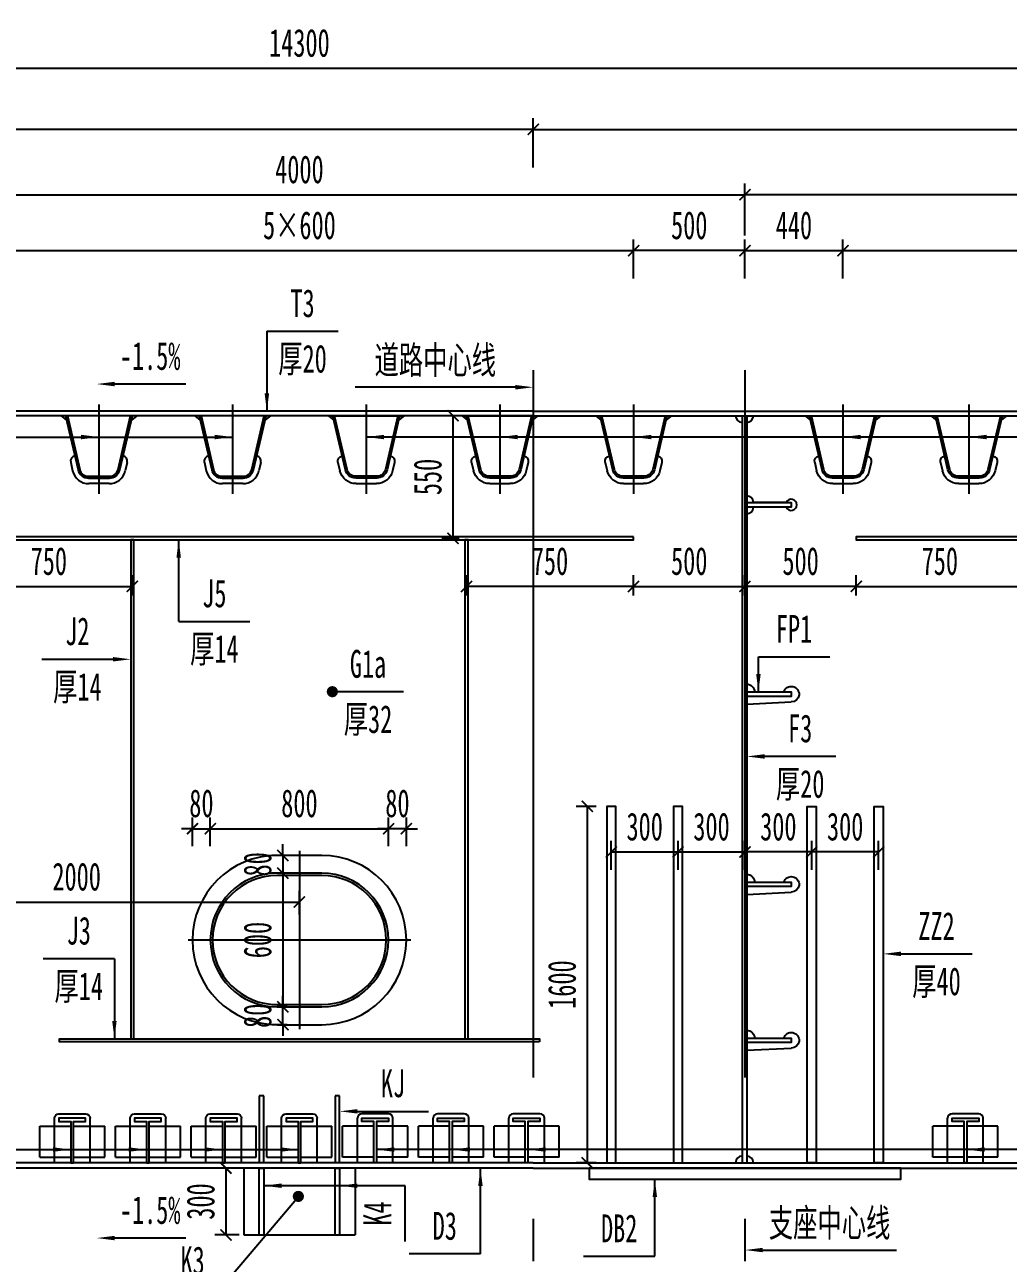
# Model space of a CAD drawing. Extents: x -149716 to 104715, y -26828 to 33500.
# Drawn here: x -30117 to -25702, y 6132 to 11693 of the extents above; entities that cross this region are included whole.
import ezdxf
from ezdxf.enums import TextEntityAlignment as Align

# ---------------------------------------------------------------- set-up
doc = ezdxf.new("R2010")
doc.units = 0
doc.header["$LTSCALE"] = 1000
doc.linetypes.add('CENTER', pattern=[50.8, 31.75, -6.35, 6.35, -6.35])
doc.linetypes.add('DASHED', pattern=[19.05, 12.7, -6.35])
doc.layers.get('0').update_dxf_attribs({"linetype": 'CONTINUOUS'})
doc.layers.get('Defpoints').update_dxf_attribs({"color": 250, "linetype": 'CONTINUOUS'})
doc.layers.add('01', color=1, linetype='CONTINUOUS', lineweight=25)
for name, color, linetype in [('02', 2, 'CONTINUOUS'), ('03', 3, 'DASHED'), ('04', 4, 'CONTINUOUS'), ('06', 6, 'CENTER'), ('07', 7, 'CONTINUOUS')]:
    doc.layers.add(name, color=color, linetype=linetype)
doc.styles.add('仿宋', font='simfang.ttf', dxfattribs={"width": 0.64})
doc.dimstyles.new('1：50', dxfattribs={"dimscale": 50, "dimtxt": 2.5, "dimasz": 1, "dimexe": 1, "dimexo": 0, "dimgap": 1, "dimtad": 1, "dimdec": 1, "dimdsep": 46, "dimtxsty": '仿宋', "dimblk": 'ARCHTICK', "dimcen": 0, "dimclrd": 256, "dimclre": 256, "dimclrt": 256, "dimazin": 2, "dimtfac": 1, "dimtdec": 1, "dimtix": 1, "dimtmove": 2, "dimatfit": 3, "dimfxl": 1, "dimtvp": 0.8, "dimtolj": 1, "dimtzin": 0, "dimlwd": -1, "dimlwe": -1, "dimarcsym": 0})

# ---------------------------------------------------------------- blocks, each defined once
blk = doc.blocks.new('_ArchTick')
at = {"color": 0, "linetype": 'ByBlock', "const_width": 0.15}
blk.add_lwpolyline([(-0.5, -0.5), (0.5, 0.5)], dxfattribs=at)
blk = doc.blocks.new('*D304')
at = {"layer": '04', "transparency": 16777216}
for p, q in [((-28957.9, 7963.3), (-28957.9, 8013.3)), ((-28937.9, 7963.3), (-29007.9, 7963.3)), ((-28957.9, 7963.3), (-28957.9, 7883.3)), ((-28937.9, 7883.3), (-29007.9, 7883.3)), ((-28957.9, 7883.3), (-28957.9, 7833.3))]:
    blk.add_line(p, q, dxfattribs=at)
at = {"layer": 'Defpoints', "color": 0, "transparency": 16777216}
for p in [(-28937.9, 7963.3), (-28957.9, 7883.3), (-28937.9, 7883.3)]:
    blk.add_point(p, dxfattribs=at)
at = {"layer": '04', "transparency": 16777216, "xscale": 50, "yscale": 50, "zscale": 50}
for p, rotation in [((-28957.9, 7963.3), 270), ((-28957.9, 7883.3), 90)]:
    blk.add_blockref('_ArchTick', p, dxfattribs=dict(at, rotation=rotation))
at = {"layer": '04', "transparency": 16777216, "insert": (-29071.2, 7923.3), "char_height": 125, "attachment_point": 5, "rotation": 90, "style": '仿宋'}
blk.add_mtext('\\A1;80', dxfattribs=at)
blk = doc.blocks.new('*D305')
at = {"layer": '04', "transparency": 16777216}
for p, q in [((-28937.9, 7883.3), (-29007.9, 7883.3)), ((-28957.9, 7883.3), (-28957.9, 7283.3)), ((-28937.9, 7283.3), (-29007.9, 7283.3))]:
    blk.add_line(p, q, dxfattribs=at)
at = {"layer": 'Defpoints', "color": 0, "transparency": 16777216}
for p in [(-28937.9, 7883.3), (-28957.9, 7283.3), (-28937.9, 7283.3)]:
    blk.add_point(p, dxfattribs=at)
at = {"layer": '04', "transparency": 16777216, "xscale": 50, "yscale": 50, "zscale": 50}
for p, rotation in [((-28957.9, 7883.3), 90), ((-28957.9, 7283.3), 270)]:
    blk.add_blockref('_ArchTick', p, dxfattribs=dict(at, rotation=rotation))
at = {"layer": '04', "transparency": 16777216, "insert": (-29071.2, 7583.3), "char_height": 125, "attachment_point": 5, "rotation": 90, "style": '仿宋'}
blk.add_mtext('\\A1;600', dxfattribs=at)
blk = doc.blocks.new('*D306')
at = {"layer": '04', "transparency": 16777216}
for p, q in [((-28957.9, 7283.3), (-28957.9, 7333.3)), ((-28937.9, 7283.3), (-29007.9, 7283.3)), ((-28957.9, 7203.3), (-28957.9, 7283.3)), ((-28937.9, 7203.3), (-29007.9, 7203.3)), ((-28957.9, 7203.3), (-28957.9, 7153.3))]:
    blk.add_line(p, q, dxfattribs=at)
at = {"layer": 'Defpoints', "color": 0, "transparency": 16777216}
for p in [(-28957.9, 7283.3), (-28937.9, 7283.3), (-28937.9, 7203.3)]:
    blk.add_point(p, dxfattribs=at)
at = {"layer": '04', "transparency": 16777216, "xscale": 50, "yscale": 50, "zscale": 50}
for p, rotation in [((-28957.9, 7283.3), 270), ((-28957.9, 7203.3), 90)]:
    blk.add_blockref('_ArchTick', p, dxfattribs=dict(at, rotation=rotation))
at = {"layer": '04', "transparency": 16777216, "insert": (-29071.2, 7243.3), "char_height": 125, "attachment_point": 5, "rotation": 90, "style": '仿宋'}
blk.add_mtext('\\A1;80', dxfattribs=at)
blk = doc.blocks.new('*D307')
at = {"layer": '04', "transparency": 16777216}
for p, q in [((-29363.6, 8005.1), (-29363.6, 8133.3)), ((-29283.6, 8005.1), (-29283.6, 8133.3)), ((-29363.6, 8083.3), (-29413.6, 8083.3)), ((-29363.6, 8083.3), (-29283.6, 8083.3)), ((-29283.6, 8083.3), (-29233.6, 8083.3))]:
    blk.add_line(p, q, dxfattribs=at)
at = {"layer": 'Defpoints', "color": 0, "transparency": 16777216}
for p in [(-29283.6, 8083.3), (-29363.6, 8005.1), (-29283.6, 8005.1)]:
    blk.add_point(p, dxfattribs=at)
at = {"layer": '04', "transparency": 16777216, "xscale": 50, "yscale": 50, "zscale": 50}
blk.add_blockref('_ArchTick', (-29363.6, 8083.3), dxfattribs=at)
at = {"layer": '04', "transparency": 16777216, "xscale": 50, "yscale": 50, "zscale": 50, "rotation": 180}
blk.add_blockref('_ArchTick', (-29283.6, 8083.3), dxfattribs=at)
at = {"layer": '04', "transparency": 16777216, "insert": (-29323.6, 8196.6), "char_height": 125, "attachment_point": 5, "style": '仿宋'}
blk.add_mtext('\\A1;80', dxfattribs=at)
blk = doc.blocks.new('*D308')
at = {"layer": '04', "transparency": 16777216}
for p, q in [((-29283.6, 8005.1), (-29283.6, 8133.3)), ((-28483.6, 8005.1), (-28483.6, 8133.3)), ((-29283.6, 8083.3), (-28483.6, 8083.3))]:
    blk.add_line(p, q, dxfattribs=at)
at = {"layer": 'Defpoints', "color": 0, "transparency": 16777216}
for p in [(-28483.6, 8083.3), (-29283.6, 8005.1), (-28483.6, 8005.1)]:
    blk.add_point(p, dxfattribs=at)
at = {"layer": '04', "transparency": 16777216, "xscale": 50, "yscale": 50, "zscale": 50, "rotation": 180}
blk.add_blockref('_ArchTick', (-29283.6, 8083.3), dxfattribs=at)
at = {"layer": '04', "transparency": 16777216, "xscale": 50, "yscale": 50, "zscale": 50}
blk.add_blockref('_ArchTick', (-28483.6, 8083.3), dxfattribs=at)
at = {"layer": '04', "transparency": 16777216, "insert": (-28883.6, 8196.6), "char_height": 125, "attachment_point": 5, "style": '仿宋'}
blk.add_mtext('\\A1;800', dxfattribs=at)
blk = doc.blocks.new('*D309')
at = {"layer": '04', "transparency": 16777216}
for p, q in [((-28483.6, 8005.1), (-28483.6, 8133.3)), ((-28403.6, 8005.1), (-28403.6, 8133.3)), ((-28483.6, 8083.3), (-28533.6, 8083.3)), ((-28403.6, 8083.3), (-28483.6, 8083.3)), ((-28403.6, 8083.3), (-28353.6, 8083.3))]:
    blk.add_line(p, q, dxfattribs=at)
at = {"layer": 'Defpoints', "color": 0, "transparency": 16777216}
for p in [(-28483.6, 8083.3), (-28483.6, 8005.1), (-28403.6, 8005.1)]:
    blk.add_point(p, dxfattribs=at)
at = {"layer": '04', "transparency": 16777216, "xscale": 50, "yscale": 50, "zscale": 50}
blk.add_blockref('_ArchTick', (-28483.6, 8083.3), dxfattribs=at)
at = {"layer": '04', "transparency": 16777216, "xscale": 50, "yscale": 50, "zscale": 50, "rotation": 180}
blk.add_blockref('_ArchTick', (-28403.6, 8083.3), dxfattribs=at)
at = {"layer": '04', "transparency": 16777216, "insert": (-28443.6, 8196.6), "char_height": 125, "attachment_point": 5, "style": '仿宋'}
blk.add_mtext('\\A1;80', dxfattribs=at)
blk = doc.blocks.new('*D311')
at = {"layer": '04', "transparency": 16777216}
for p, q in [((-36033.6, 11364.4), (-36033.6, 11547.3)), ((-21733.6, 11364.4), (-21733.6, 11547.3)), ((-36033.6, 11497.3), (-21733.6, 11497.3))]:
    blk.add_line(p, q, dxfattribs=at)
at = {"layer": 'Defpoints', "color": 0, "transparency": 16777216}
for p in [(-21733.6, 11497.3), (-36033.6, 11364.4), (-21733.6, 11364.4)]:
    blk.add_point(p, dxfattribs=at)
at = {"layer": '04', "transparency": 16777216, "xscale": 50, "yscale": 50, "zscale": 50, "rotation": 180}
blk.add_blockref('_ArchTick', (-36033.6, 11497.3), dxfattribs=at)
at = {"layer": '04', "transparency": 16777216, "xscale": 50, "yscale": 50, "zscale": 50}
blk.add_blockref('_ArchTick', (-21733.6, 11497.3), dxfattribs=at)
at = {"layer": '04', "transparency": 16777216, "insert": (-28883.6, 11610.5), "char_height": 125, "attachment_point": 5, "style": '仿宋'}
blk.add_mtext('\\A1;14300', dxfattribs=at)
blk = doc.blocks.new('*D312')
at = {"layer": '04', "transparency": 16777216}
for p, q in [((-36033.6, 11051.2), (-36033.6, 11272.8)), ((-27833.6, 11051.2), (-27833.6, 11272.8)), ((-27833.6, 11222.8), (-36033.6, 11222.8))]:
    blk.add_line(p, q, dxfattribs=at)
at = {"layer": 'Defpoints', "color": 0, "transparency": 16777216}
for p in [(-36033.6, 11222.8), (-36033.6, 11051.2), (-27833.6, 11051.2)]:
    blk.add_point(p, dxfattribs=at)
at = {"layer": '04', "transparency": 16777216, "xscale": 50, "yscale": 50, "zscale": 50, "rotation": 180}
blk.add_blockref('_ArchTick', (-36033.6, 11222.8), dxfattribs=at)
at = {"layer": '04', "transparency": 16777216, "xscale": 50, "yscale": 50, "zscale": 50}
blk.add_blockref('_ArchTick', (-27833.6, 11222.8), dxfattribs=at)
at = {"layer": '04', "transparency": 16777216, "insert": (-31933.6, 11336.1), "char_height": 125, "attachment_point": 5, "style": '仿宋'}
blk.add_mtext('\\A1;8200', dxfattribs=at)
blk = doc.blocks.new('U2加劲肋带过焊孔')
at = {"layer": '01'}
for p, q in [((48376, 137282.9), (48036, 137282.9)), ((48036, 137282.9), (48060.5, 137263.4)), ((48376, 137282.9), (48351.4, 137263.4)), ((48079.1, 137072.9), (48087.6, 137035.9)), ((48332.9, 137072.9), (48324.3, 137035.9)), ((48251.2, 136977.9), (48160.7, 136977.9))]:
    blk.add_line(p, q, dxfattribs=at)
for centre, radius, start, end in [((48103.4, 137078.6), 25, 103.0693, 193.0693), ((48308.5, 137078.6), 25, 346.9307, 76.9307), ((48160.7, 137052.9), 75, 193.0693, 270), ((48251.2, 137052.9), 75, 270, 346.9307)]:
    blk.add_arc(centre, radius, start, end, dxfattribs=at)
at = {"layer": '02'}
for points in [[(48056, 137282.9), (48112.3, 137040.1, 0.348876), (48159.1, 137002.9), (48252.8, 137002.9, 0.348876), (48299.6, 137040.1), (48356, 137282.9)], [(48064.2, 137282.9), (48120.1, 137041.9, 0.348876), (48159.1, 137010.9), (48252.8, 137010.9, 0.348876), (48291.8, 137041.9), (48347.8, 137282.9)]]:
    blk.add_lwpolyline(points, format="xyb", dxfattribs=at)
at = {"layer": '06', "ltscale": 0.1}
blk.add_line((48206, 137332.9), (48206, 136932.9), dxfattribs=at)
blk = doc.blocks.new('底板T肋带过焊孔')
at = {"layer": '01'}
for p, q in [((46862.6, 157752.7), (46742.6, 157752.7)), ((46796.6, 157697.7), (46656.6, 157697.7)), ((46656.6, 157557.7), (46656.6, 157697.7)), ((46722.6, 157697.7), (46722.6, 157732.7)), ((46948.6, 157697.7), (46808.6, 157697.7)), ((46882.6, 157697.7), (46882.6, 157732.7)), ((46948.6, 157557.7), (46948.6, 157697.7)), ((46796.6, 157557.7), (46656.6, 157557.7)), ((46722.6, 157532.7), (46722.6, 157557.7)), ((46948.6, 157557.7), (46808.6, 157557.7)), ((46882.6, 157532.7), (46882.6, 157557.7))]:
    blk.add_line(p, q, dxfattribs=at)
for centre, start, end in [((46742.6, 157732.7), 90, 180), ((46862.6, 157732.7), 0, 90)]:
    blk.add_arc(centre, 20, start, end, dxfattribs=at)
at = {"layer": '02'}
blk.add_lwpolyline([(46808.6, 157532.7), (46796.6, 157532.7), (46796.6, 157718.7), (46742.6, 157718.7), (46742.6, 157732.7), (46862.6, 157732.7), (46862.6, 157718.7), (46808.6, 157718.7)], close=True, dxfattribs=at)
at = {"layer": '03', "ltscale": 0.1}
for p, q in [((46722.6, 157557.7), (46722.6, 157697.7)), ((46882.6, 157557.7), (46882.6, 157697.7))]:
    blk.add_line(p, q, dxfattribs=at)
blk = doc.blocks.new('*D319')
at = {"layer": '04', "transparency": 16777216}
for p, q in [((-27833.6, 11051.2), (-27833.6, 11272.8)), ((-21733.6, 11051.2), (-21733.6, 11272.8)), ((-27833.6, 11222.8), (-21733.6, 11222.8))]:
    blk.add_line(p, q, dxfattribs=at)
at = {"layer": 'Defpoints', "color": 0, "transparency": 16777216}
for p in [(-21733.6, 11222.8), (-27833.6, 11051.2), (-21733.6, 11051.2)]:
    blk.add_point(p, dxfattribs=at)
at = {"layer": '04', "transparency": 16777216, "xscale": 50, "yscale": 50, "zscale": 50, "rotation": 180}
blk.add_blockref('_ArchTick', (-27833.6, 11222.8), dxfattribs=at)
at = {"layer": '04', "transparency": 16777216, "xscale": 50, "yscale": 50, "zscale": 50}
blk.add_blockref('_ArchTick', (-21733.6, 11222.8), dxfattribs=at)
at = {"layer": '04', "transparency": 16777216, "insert": (-24783.6, 11336.1), "char_height": 125, "attachment_point": 5, "style": '仿宋'}
blk.add_mtext('\\A1;6100', dxfattribs=at)
blk = doc.blocks.new('*D328')
at = {"layer": '04', "transparency": 16777216}
for p, q in [((-26883.6, 10746.6), (-26883.6, 10979.5)), ((-23178.6, 10746.6), (-23178.6, 10979.5)), ((-23178.6, 10929.5), (-26883.6, 10929.5))]:
    blk.add_line(p, q, dxfattribs=at)
at = {"layer": 'Defpoints', "color": 0, "transparency": 16777216}
for p in [(-26883.6, 10929.5), (-26883.6, 10746.6), (-23178.6, 10746.6)]:
    blk.add_point(p, dxfattribs=at)
at = {"layer": '04', "transparency": 16777216, "xscale": 50, "yscale": 50, "zscale": 50, "rotation": 180}
blk.add_blockref('_ArchTick', (-26883.6, 10929.5), dxfattribs=at)
at = {"layer": '04', "transparency": 16777216, "xscale": 50, "yscale": 50, "zscale": 50}
blk.add_blockref('_ArchTick', (-23178.6, 10929.5), dxfattribs=at)
at = {"layer": '04', "transparency": 16777216, "insert": (-25031.1, 11042.7), "char_height": 125, "attachment_point": 5, "style": '仿宋'}
blk.add_mtext('\\A1;3705', dxfattribs=at)
blk = doc.blocks.new('*D329')
at = {"layer": '04', "transparency": 16777216}
for p, q in [((-26883.6, 10553.6), (-26883.6, 10728.5)), ((-26883.6, 10678.5), (-26443.6, 10678.5)), ((-26443.6, 10553.6), (-26443.6, 10728.5))]:
    blk.add_line(p, q, dxfattribs=at)
at = {"layer": 'Defpoints', "color": 0, "transparency": 16777216}
for p in [(-26443.6, 10678.5), (-26883.6, 10553.6), (-26443.6, 10553.6)]:
    blk.add_point(p, dxfattribs=at)
at = {"layer": '04', "transparency": 16777216, "xscale": 50, "yscale": 50, "zscale": 50, "rotation": 180}
blk.add_blockref('_ArchTick', (-26883.6, 10678.5), dxfattribs=at)
at = {"layer": '04', "transparency": 16777216, "xscale": 50, "yscale": 50, "zscale": 50}
blk.add_blockref('_ArchTick', (-26443.6, 10678.5), dxfattribs=at)
at = {"layer": '04', "transparency": 16777216, "insert": (-26663.6, 10791.7), "char_height": 125, "attachment_point": 5, "style": '仿宋'}
blk.add_mtext('\\A1;440', dxfattribs=at)
blk = doc.blocks.new('*D330')
at = {"layer": '04', "transparency": 16777216}
for p, q in [((-26443.6, 10553.6), (-26443.6, 10728.5)), ((-26443.6, 10678.5), (-23618.6, 10678.5)), ((-23618.6, 10553.6), (-23618.6, 10728.5))]:
    blk.add_line(p, q, dxfattribs=at)
at = {"layer": 'Defpoints', "color": 0, "transparency": 16777216}
for p in [(-23618.6, 10678.5), (-26443.6, 10553.6), (-23618.6, 10553.6)]:
    blk.add_point(p, dxfattribs=at)
at = {"layer": '04', "transparency": 16777216, "xscale": 50, "yscale": 50, "zscale": 50, "rotation": 180}
blk.add_blockref('_ArchTick', (-26443.6, 10678.5), dxfattribs=at)
at = {"layer": '04', "transparency": 16777216, "xscale": 50, "yscale": 50, "zscale": 50}
blk.add_blockref('_ArchTick', (-23618.6, 10678.5), dxfattribs=at)
at = {"layer": '04', "transparency": 16777216, "insert": (-25031.1, 10791.7), "char_height": 125, "attachment_point": 5, "style": '仿宋'}
blk.add_mtext('\\A1;5×565', dxfattribs=at)
blk = doc.blocks.new('*D337')
at = {"layer": '04', "transparency": 16777216}
for p, q in [((-30383.6, 10553.6), (-30383.6, 10728.5)), ((-30383.6, 10678.5), (-27383.6, 10678.5)), ((-27383.6, 10553.6), (-27383.6, 10728.5))]:
    blk.add_line(p, q, dxfattribs=at)
at = {"layer": 'Defpoints', "color": 0, "transparency": 16777216}
for p in [(-27383.6, 10678.5), (-30383.6, 10553.6), (-27383.6, 10553.6)]:
    blk.add_point(p, dxfattribs=at)
at = {"layer": '04', "transparency": 16777216, "xscale": 50, "yscale": 50, "zscale": 50, "rotation": 180}
blk.add_blockref('_ArchTick', (-30383.6, 10678.5), dxfattribs=at)
at = {"layer": '04', "transparency": 16777216, "xscale": 50, "yscale": 50, "zscale": 50}
blk.add_blockref('_ArchTick', (-27383.6, 10678.5), dxfattribs=at)
at = {"layer": '04', "transparency": 16777216, "insert": (-28883.6, 10791.7), "char_height": 125, "attachment_point": 5, "style": '仿宋'}
blk.add_mtext('\\A1;5×600', dxfattribs=at)
blk = doc.blocks.new('*D338')
at = {"layer": '04', "transparency": 16777216}
for p, q in [((-30883.6, 10746.6), (-30883.6, 10979.5)), ((-26883.6, 10746.6), (-26883.6, 10979.5)), ((-30883.6, 10929.5), (-26883.6, 10929.5))]:
    blk.add_line(p, q, dxfattribs=at)
at = {"layer": 'Defpoints', "color": 0, "transparency": 16777216}
for p in [(-26883.6, 10929.5), (-30883.6, 10746.6), (-26883.6, 10746.6)]:
    blk.add_point(p, dxfattribs=at)
at = {"layer": '04', "transparency": 16777216, "xscale": 50, "yscale": 50, "zscale": 50, "rotation": 180}
blk.add_blockref('_ArchTick', (-30883.6, 10929.5), dxfattribs=at)
at = {"layer": '04', "transparency": 16777216, "xscale": 50, "yscale": 50, "zscale": 50}
blk.add_blockref('_ArchTick', (-26883.6, 10929.5), dxfattribs=at)
at = {"layer": '04', "transparency": 16777216, "insert": (-28883.6, 11042.7), "char_height": 125, "attachment_point": 5, "style": '仿宋'}
blk.add_mtext('\\A1;4000', dxfattribs=at)
blk = doc.blocks.new('*D339')
at = {"layer": '04', "transparency": 16777216}
for p, q in [((-27383.6, 10553.6), (-27383.6, 10728.5)), ((-26883.6, 10678.5), (-27383.6, 10678.5)), ((-26883.6, 10553.6), (-26883.6, 10728.5))]:
    blk.add_line(p, q, dxfattribs=at)
at = {"layer": 'Defpoints', "color": 0, "transparency": 16777216}
for p in [(-27383.6, 10678.5), (-27383.6, 10553.6), (-26883.6, 10553.6)]:
    blk.add_point(p, dxfattribs=at)
at = {"layer": '04', "transparency": 16777216, "xscale": 50, "yscale": 50, "zscale": 50, "rotation": 180}
blk.add_blockref('_ArchTick', (-27383.6, 10678.5), dxfattribs=at)
at = {"layer": '04', "transparency": 16777216, "xscale": 50, "yscale": 50, "zscale": 50}
blk.add_blockref('_ArchTick', (-26883.6, 10678.5), dxfattribs=at)
at = {"layer": '04', "transparency": 16777216, "insert": (-27133.6, 10791.7), "char_height": 125, "attachment_point": 5, "style": '仿宋'}
blk.add_mtext('\\A1;500', dxfattribs=at)
blk = doc.blocks.new('板肋带过焊孔')
at = {"layer": '01'}
blk.add_line((50817.6, 161172.4), (50617.6, 161182.4), dxfattribs=at)
for centre, start, end in [((50617.6, 161217.4), 16.6015, 270), ((50817.6, 161227.4), 90, 180)]:
    blk.add_arc(centre, 35, start, end, dxfattribs=at)
at = {"layer": '02'}
blk.add_lwpolyline([(50817.6, 161227.4), (50617.6, 161227.4), (50617.6, 161207.4), (50817.6, 161207.4)], close=True, dxfattribs=at)
blk = doc.blocks.new('*D366')
at = {"layer": '04', "transparency": 16777216}
for p, q in [((-30383.6, 9130.8), (-30383.6, 9220.9)), ((-29633.6, 9130.8), (-29633.6, 9220.9)), ((-30383.6, 9170.9), (-29633.6, 9170.9))]:
    blk.add_line(p, q, dxfattribs=at)
at = {"layer": 'Defpoints', "color": 0, "transparency": 16777216}
for p in [(-30383.6, 9130.8), (-29633.6, 9170.9), (-29633.6, 9130.8)]:
    blk.add_point(p, dxfattribs=at)
at = {"layer": '04', "transparency": 16777216, "xscale": 50, "yscale": 50, "zscale": 50, "rotation": 180}
blk.add_blockref('_ArchTick', (-30383.6, 9170.9), dxfattribs=at)
at = {"layer": '04', "transparency": 16777216, "xscale": 50, "yscale": 50, "zscale": 50}
blk.add_blockref('_ArchTick', (-29633.6, 9170.9), dxfattribs=at)
at = {"layer": '04', "transparency": 16777216, "insert": (-30008.6, 9284.1), "char_height": 125, "attachment_point": 5, "style": '仿宋'}
blk.add_mtext('\\A1;750', dxfattribs=at)
blk = doc.blocks.new('*D367')
at = {"layer": '04', "transparency": 16777216}
for p, q in [((-27383.6, 9130.8), (-27383.6, 9220.9)), ((-26883.6, 9130.8), (-26883.6, 9220.9)), ((-27383.6, 9170.9), (-26883.6, 9170.9))]:
    blk.add_line(p, q, dxfattribs=at)
at = {"layer": 'Defpoints', "color": 0, "transparency": 16777216}
for p in [(-27383.6, 9130.8), (-26883.6, 9170.9), (-26883.6, 9130.8)]:
    blk.add_point(p, dxfattribs=at)
at = {"layer": '04', "transparency": 16777216, "xscale": 50, "yscale": 50, "zscale": 50, "rotation": 180}
blk.add_blockref('_ArchTick', (-27383.6, 9170.9), dxfattribs=at)
at = {"layer": '04', "transparency": 16777216, "xscale": 50, "yscale": 50, "zscale": 50}
blk.add_blockref('_ArchTick', (-26883.6, 9170.9), dxfattribs=at)
at = {"layer": '04', "transparency": 16777216, "insert": (-27133.6, 9284.1), "char_height": 125, "attachment_point": 5, "style": '仿宋'}
blk.add_mtext('\\A1;500', dxfattribs=at)
blk = doc.blocks.new('*D368')
at = {"layer": '04', "transparency": 16777216}
for p, q in [((-28133.6, 9130.8), (-28133.6, 9220.9)), ((-27383.6, 9130.8), (-27383.6, 9220.9)), ((-27383.6, 9170.9), (-28133.6, 9170.9))]:
    blk.add_line(p, q, dxfattribs=at)
at = {"layer": 'Defpoints', "color": 0, "transparency": 16777216}
for p in [(-28133.6, 9170.9), (-28133.6, 9130.8), (-27383.6, 9130.8)]:
    blk.add_point(p, dxfattribs=at)
at = {"layer": '04', "transparency": 16777216, "xscale": 50, "yscale": 50, "zscale": 50, "rotation": 180}
blk.add_blockref('_ArchTick', (-28133.6, 9170.9), dxfattribs=at)
at = {"layer": '04', "transparency": 16777216, "xscale": 50, "yscale": 50, "zscale": 50}
blk.add_blockref('_ArchTick', (-27383.6, 9170.9), dxfattribs=at)
at = {"layer": '04', "transparency": 16777216, "insert": (-27758.6, 9284.1), "char_height": 125, "attachment_point": 5, "style": '仿宋'}
blk.add_mtext('\\A1;750', dxfattribs=at)
blk = doc.blocks.new('*D369')
at = {"layer": '04', "transparency": 16777216}
for p, q in [((-28166.7, 9937.3), (-28244.2, 9937.3)), ((-28194.2, 9937.3), (-28194.2, 9387.3)), ((-28166.7, 9387.3), (-28244.2, 9387.3))]:
    blk.add_line(p, q, dxfattribs=at)
at = {"layer": 'Defpoints', "color": 0, "transparency": 16777216}
for p in [(-28166.7, 9937.3), (-28194.2, 9387.3), (-28166.7, 9387.3)]:
    blk.add_point(p, dxfattribs=at)
at = {"layer": '04', "transparency": 16777216, "xscale": 50, "yscale": 50, "zscale": 50}
for p, rotation in [((-28194.2, 9937.3), 90), ((-28194.2, 9387.3), 270)]:
    blk.add_blockref('_ArchTick', p, dxfattribs=dict(at, rotation=rotation))
at = {"layer": '04', "transparency": 16777216, "insert": (-28307.4, 9662.3), "char_height": 125, "attachment_point": 5, "rotation": 90, "style": '仿宋'}
blk.add_mtext('\\A1;550', dxfattribs=at)
blk = doc.blocks.new('*D272')
at = {"layer": '04', "transparency": 16777216}
for p, q in [((-26883.6, 9130.8), (-26883.6, 9220.9)), ((-26383.6, 9130.8), (-26383.6, 9220.9)), ((-26383.6, 9170.9), (-26883.6, 9170.9))]:
    blk.add_line(p, q, dxfattribs=at)
at = {"layer": 'Defpoints', "color": 0, "transparency": 16777216}
for p in [(-26883.6, 9170.9), (-26883.6, 9130.8), (-26383.6, 9130.8)]:
    blk.add_point(p, dxfattribs=at)
at = {"layer": '04', "transparency": 16777216, "xscale": 50, "yscale": 50, "zscale": 50, "rotation": 180}
blk.add_blockref('_ArchTick', (-26883.6, 9170.9), dxfattribs=at)
at = {"layer": '04', "transparency": 16777216, "xscale": 50, "yscale": 50, "zscale": 50}
blk.add_blockref('_ArchTick', (-26383.6, 9170.9), dxfattribs=at)
at = {"layer": '04', "transparency": 16777216, "insert": (-26633.6, 9284.1), "char_height": 125, "attachment_point": 5, "style": '仿宋'}
blk.add_mtext('\\A1;500', dxfattribs=at)
blk = doc.blocks.new('*D273')
at = {"layer": '04', "transparency": 16777216}
for p, q in [((-26383.6, 9130.8), (-26383.6, 9220.9)), ((-25633.6, 9130.8), (-25633.6, 9220.9)), ((-26383.6, 9170.9), (-25633.6, 9170.9))]:
    blk.add_line(p, q, dxfattribs=at)
at = {"layer": 'Defpoints', "color": 0, "transparency": 16777216}
for p in [(-26383.6, 9130.8), (-25633.6, 9170.9), (-25633.6, 9130.8)]:
    blk.add_point(p, dxfattribs=at)
at = {"layer": '04', "transparency": 16777216, "xscale": 50, "yscale": 50, "zscale": 50, "rotation": 180}
blk.add_blockref('_ArchTick', (-26383.6, 9170.9), dxfattribs=at)
at = {"layer": '04', "transparency": 16777216, "xscale": 50, "yscale": 50, "zscale": 50}
blk.add_blockref('_ArchTick', (-25633.6, 9170.9), dxfattribs=at)
at = {"layer": '04', "transparency": 16777216, "insert": (-26008.6, 9284.1), "char_height": 125, "attachment_point": 5, "style": '仿宋'}
blk.add_mtext('\\A1;750', dxfattribs=at)
blk = doc.blocks.new('*D274')
at = {"layer": '04', "transparency": 16777216}
for p, q in [((-30883.6, 7698.5), (-30883.6, 7804)), ((-28883.6, 7698.5), (-28883.6, 7804)), ((-30883.6, 7754), (-28883.6, 7754))]:
    blk.add_line(p, q, dxfattribs=at)
at = {"layer": 'Defpoints', "color": 0, "transparency": 16777216}
for p in [(-28883.6, 7754), (-30883.6, 7698.5), (-28883.6, 7698.5)]:
    blk.add_point(p, dxfattribs=at)
at = {"layer": '04', "transparency": 16777216, "xscale": 50, "yscale": 50, "zscale": 50, "rotation": 180}
blk.add_blockref('_ArchTick', (-30883.6, 7754), dxfattribs=at)
at = {"layer": '04', "transparency": 16777216, "xscale": 50, "yscale": 50, "zscale": 50}
blk.add_blockref('_ArchTick', (-28883.6, 7754), dxfattribs=at)
at = {"layer": '04', "transparency": 16777216, "insert": (-29883.6, 7867.3), "char_height": 125, "attachment_point": 5, "style": '仿宋'}
blk.add_mtext('\\A1;2000', dxfattribs=at)
blk = doc.blocks.new('*D279')
at = {"layer": '04', "transparency": 16777216}
for p, q in [((-27551.8, 8183.3), (-27641.4, 8183.3)), ((-27591.4, 8183.3), (-27591.4, 6583.3)), ((-27551.8, 6583.3), (-27641.4, 6583.3))]:
    blk.add_line(p, q, dxfattribs=at)
at = {"layer": 'Defpoints', "color": 0, "transparency": 16777216}
for p in [(-27551.8, 8183.3), (-27591.4, 6583.3), (-27551.8, 6583.3)]:
    blk.add_point(p, dxfattribs=at)
at = {"layer": '04', "transparency": 16777216, "xscale": 50, "yscale": 50, "zscale": 50}
for p, rotation in [((-27591.4, 8183.3), 90), ((-27591.4, 6583.3), 270)]:
    blk.add_blockref('_ArchTick', p, dxfattribs=dict(at, rotation=rotation))
at = {"layer": '04', "transparency": 16777216, "insert": (-27704.6, 7383.3), "char_height": 125, "attachment_point": 5, "rotation": 90, "style": '仿宋'}
blk.add_mtext('\\A1;1600', dxfattribs=at)
blk = doc.blocks.new('*D286')
at = {"layer": '04', "transparency": 16777216}
for p, q in [((-29154.4, 6559.3), (-29263.4, 6559.3)), ((-29213.4, 6559.3), (-29213.4, 6259.3)), ((-29154.4, 6259.3), (-29263.4, 6259.3))]:
    blk.add_line(p, q, dxfattribs=at)
at = {"layer": 'Defpoints', "color": 0, "transparency": 16777216}
for p in [(-29154.4, 6559.3), (-29213.4, 6259.3), (-29154.4, 6259.3)]:
    blk.add_point(p, dxfattribs=at)
at = {"layer": '04', "transparency": 16777216, "xscale": 50, "yscale": 50, "zscale": 50}
for p, rotation in [((-29213.4, 6559.3), 90), ((-29213.4, 6259.3), 270)]:
    blk.add_blockref('_ArchTick', p, dxfattribs=dict(at, rotation=rotation))
at = {"layer": '04', "transparency": 16777216, "insert": (-29326.6, 6409.3), "char_height": 125, "attachment_point": 5, "rotation": 90, "style": '仿宋'}
blk.add_mtext('\\A1;300', dxfattribs=at)
blk = doc.blocks.new('*D287')
at = {"layer": '04', "transparency": 16777216}
for p, q in [((-26583.6, 7898.8), (-26583.6, 8028.8)), ((-26283.6, 7898.8), (-26283.6, 8028.8)), ((-26283.6, 7978.8), (-26583.6, 7978.8))]:
    blk.add_line(p, q, dxfattribs=at)
at = {"layer": 'Defpoints', "color": 0, "transparency": 16777216}
for p in [(-26583.6, 7978.8), (-26583.6, 7898.8), (-26283.6, 7898.8)]:
    blk.add_point(p, dxfattribs=at)
at = {"layer": '04', "transparency": 16777216, "xscale": 50, "yscale": 50, "zscale": 50, "rotation": 180}
blk.add_blockref('_ArchTick', (-26583.6, 7978.8), dxfattribs=at)
at = {"layer": '04', "transparency": 16777216, "xscale": 50, "yscale": 50, "zscale": 50}
blk.add_blockref('_ArchTick', (-26283.6, 7978.8), dxfattribs=at)
at = {"layer": '04', "transparency": 16777216, "insert": (-26433.6, 8092), "char_height": 125, "attachment_point": 5, "style": '仿宋'}
blk.add_mtext('\\A1;300', dxfattribs=at)
blk = doc.blocks.new('*D292')
at = {"layer": '04', "transparency": 16777216}
for p, q in [((-27483.6, 7898.8), (-27483.6, 8028.8)), ((-27183.6, 7898.8), (-27183.6, 8028.8)), ((-27483.6, 7978.8), (-27183.6, 7978.8))]:
    blk.add_line(p, q, dxfattribs=at)
at = {"layer": 'Defpoints', "color": 0, "transparency": 16777216}
for p in [(-27183.6, 7978.8), (-27483.6, 7898.8), (-27183.6, 7898.8)]:
    blk.add_point(p, dxfattribs=at)
at = {"layer": '04', "transparency": 16777216, "xscale": 50, "yscale": 50, "zscale": 50, "rotation": 180}
blk.add_blockref('_ArchTick', (-27483.6, 7978.8), dxfattribs=at)
at = {"layer": '04', "transparency": 16777216, "xscale": 50, "yscale": 50, "zscale": 50}
blk.add_blockref('_ArchTick', (-27183.6, 7978.8), dxfattribs=at)
at = {"layer": '04', "transparency": 16777216, "insert": (-27333.6, 8092), "char_height": 125, "attachment_point": 5, "style": '仿宋'}
blk.add_mtext('\\A1;300', dxfattribs=at)
blk = doc.blocks.new('*D293')
at = {"layer": '04', "transparency": 16777216}
for p, q in [((-27183.6, 7898.8), (-27183.6, 8028.8)), ((-26883.6, 7898.8), (-26883.6, 8028.8)), ((-27183.6, 7978.8), (-26883.6, 7978.8))]:
    blk.add_line(p, q, dxfattribs=at)
at = {"layer": 'Defpoints', "color": 0, "transparency": 16777216}
for p in [(-26883.6, 7978.8), (-27183.6, 7898.8), (-26883.6, 7898.8)]:
    blk.add_point(p, dxfattribs=at)
at = {"layer": '04', "transparency": 16777216, "xscale": 50, "yscale": 50, "zscale": 50, "rotation": 180}
blk.add_blockref('_ArchTick', (-27183.6, 7978.8), dxfattribs=at)
at = {"layer": '04', "transparency": 16777216, "xscale": 50, "yscale": 50, "zscale": 50}
blk.add_blockref('_ArchTick', (-26883.6, 7978.8), dxfattribs=at)
at = {"layer": '04', "transparency": 16777216, "insert": (-27033.6, 8092), "char_height": 125, "attachment_point": 5, "style": '仿宋'}
blk.add_mtext('\\A1;300', dxfattribs=at)
blk = doc.blocks.new('*D294')
at = {"layer": '04', "transparency": 16777216}
for p, q in [((-26883.6, 7898.8), (-26883.6, 8028.8)), ((-26583.6, 7898.8), (-26583.6, 8028.8)), ((-26583.6, 7978.8), (-26883.6, 7978.8))]:
    blk.add_line(p, q, dxfattribs=at)
at = {"layer": 'Defpoints', "color": 0, "transparency": 16777216}
for p in [(-26883.6, 7978.8), (-26883.6, 7898.8), (-26583.6, 7898.8)]:
    blk.add_point(p, dxfattribs=at)
at = {"layer": '04', "transparency": 16777216, "xscale": 50, "yscale": 50, "zscale": 50, "rotation": 180}
blk.add_blockref('_ArchTick', (-26883.6, 7978.8), dxfattribs=at)
at = {"layer": '04', "transparency": 16777216, "xscale": 50, "yscale": 50, "zscale": 50}
blk.add_blockref('_ArchTick', (-26583.6, 7978.8), dxfattribs=at)
at = {"layer": '04', "transparency": 16777216, "insert": (-26733.6, 8092), "char_height": 125, "attachment_point": 5, "style": '仿宋'}
blk.add_mtext('\\A1;300', dxfattribs=at)
blk = doc.blocks.new('腹板板肋带过焊孔1')
at = {"layer": '01'}
for p, q in [((53004.8, 112165.9), (52857.2, 112165.9)), ((53004.8, 112143.9), (52857.2, 112143.9))]:
    blk.add_line(p, q, dxfattribs=at)
for centre, radius, start, end in [((52827.3, 112164.9), 30, 1.9102, 90), ((53027.3, 112154.9), 25, 206.1039, 153.8961), ((52827.3, 112144.9), 30, 270, 358.0898)]:
    blk.add_arc(centre, radius, start, end, dxfattribs=at)
at = {"layer": '02'}
blk.add_lwpolyline([(52827.3, 112164.9), (53027.3, 112164.9), (53027.3, 112144.9), (52827.3, 112144.9)], close=True, dxfattribs=at)

msp = doc.modelspace()

# ---------------------------------------------------------------- linework, layer by layer
at = {"layer": '02'}
for p, q in [((-27833.5722, 9957.3046), (-36033.5722, 9957.3046)), ((-27833.5722, 9957.3046), (-21733.5722, 9957.3046)), ((-27833.5722, 9937.3046), (-36033.5722, 9937.3046)), ((-27833.5722, 9937.3046), (-21733.5722, 9937.3046)), ((-26895.5722, 9937.3046), (-26895.5722, 6583.3046)), ((-26875.5722, 9937.3046), (-26875.5722, 6583.3046)), ((-29043.5722, 6883.3046), (-29063.5722, 6883.3046)), ((-29063.5722, 6883.3046), (-29063.5722, 6583.3046)), ((-29043.5722, 6583.3046), (-29043.5722, 6883.3046)), ((-28703.5722, 6883.3046), (-28723.5722, 6883.3046)), ((-28723.5722, 6883.3046), (-28723.5722, 6583.3046)), ((-28703.5722, 6583.3046), (-28703.5722, 6883.3046)), ((-27833.5722, 6583.3046), (-34618.5722, 6583.3046)), ((-27833.5722, 6583.3046), (-23148.5722, 6583.3046)), ((-27833.5722, 6559.3046), (-34618.5722, 6559.3046)), ((-29133.5722, 6559.3046), (-29133.5722, 6259.3046)), ((-29065.5722, 6559.3046), (-29041.5722, 6559.3046)), ((-29063.5722, 6259.3046), (-29063.5722, 6559.3046)), ((-29043.5722, 6559.3046), (-29043.5722, 6259.3046)), ((-28725.5722, 6559.3046), (-28701.5722, 6559.3046)), ((-28723.5722, 6259.3046), (-28723.5722, 6559.3046)), ((-28703.5722, 6559.3046), (-28703.5722, 6259.3046)), ((-28633.5722, 6559.3046), (-28633.5722, 6259.3046)), ((-27833.5722, 6559.3046), (-23148.5722, 6559.3046)), ((-29133.5722, 6259.3046), (-28633.5722, 6259.3046))]:
    msp.add_line(p, q, dxfattribs=at)
for points in [[(-27383.5722, 9394.3046), (-30383.5722, 9394.3046), (-30383.5722, 9380.3046), (-27383.5722, 9380.3046)], [(-29626.5722, 9380.3046), (-29640.5722, 9380.3046), (-29640.5722, 7140.3046), (-29626.5722, 7140.3046)], [(-28126.5722, 9380.3046), (-28140.5722, 9380.3046), (-28140.5722, 7140.3046), (-28126.5722, 7140.3046)], [(-24228.5722, 9394.3046), (-26383.5722, 9394.3046), (-26383.5722, 9380.3046), (-24228.5722, 9380.3046)], [(-27503.5722, 6583.3046), (-27463.5722, 6583.3046), (-27463.5722, 8183.3046), (-27503.5722, 8183.3046)], [(-27203.5722, 6583.3046), (-27163.5722, 6583.3046), (-27163.5722, 8183.3046), (-27203.5722, 8183.3046)], [(-26563.5722, 6583.3046), (-26603.5722, 6583.3046), (-26603.5722, 8183.3046), (-26563.5722, 8183.3046)], [(-26263.5722, 6583.3046), (-26303.5722, 6583.3046), (-26303.5722, 8183.3046), (-26263.5722, 8183.3046)], [(-27806.0722, 7126.3046), (-29961.0722, 7126.3046), (-29961.0722, 7140.3046), (-27806.0722, 7140.3046)], [(-26183.5722, 6559.3046), (-27583.5722, 6559.3046), (-27583.5722, 6509.3046), (-26183.5722, 6509.3046)]]:
    msp.add_lwpolyline(points, close=True, dxfattribs=at)
for points in [[(-28983.5722, 7203.3046), (-28783.5722, 7203.3046, 1), (-28783.5722, 7963.3046), (-28983.5722, 7963.3046, 1)], [(-28983.5722, 7283.3046), (-28783.5722, 7283.3046, 1), (-28783.5722, 7883.3046), (-28983.5722, 7883.3046, 1)], [(-28983.5722, 7293.3046), (-28783.5722, 7293.3046, 1), (-28783.5722, 7873.3046), (-28983.5722, 7873.3046, 1)]]:
    msp.add_lwpolyline(points, format="xyb", close=True, dxfattribs=at)
for centre, start, end in [((-26895.5722, 9937.3046), 180, 270), ((-26875.5722, 9937.3046), 270, 0), ((-26895.5722, 6583.3046), 90, 180), ((-26875.5722, 6583.3046), 0, 90)]:
    msp.add_arc(centre, 30, start, end, dxfattribs=at)
at = {"layer": '06', "ltscale": 0.1}
for p, q in [((-27833.5722, 10141.68382), (-27833.5722, 6141.68382)), ((-26883.5722, 10141.68382), (-26883.5722, 6141.68382)), ((-28883.5722, 7983.3046), (-28883.5722, 7183.3046)), ((-28383.5722, 7583.3046), (-29383.5722, 7583.3046))]:
    msp.add_line(p, q, dxfattribs=at)
at = {"layer": '07'}
for p, q in [((-29029.67055, 10316.57145), (-29029.67055, 9957.3046)), ((-29029.67055, 10316.57145), (-28709.67055, 10316.57145)), ((-29393.67756, 10079.62555), (-29713.67756, 10079.62555)), ((-27913.5722, 10065.07988), (-28633.5722, 10065.07988)), ((-34148.5722, 9841.6133), (-29183.5722, 9841.6133)), ((-23618.5722, 9841.6133), (-28583.5722, 9841.6133)), ((-29425.55104, 9013.89211), (-29425.55104, 9380.3046)), ((-29425.55104, 9013.89211), (-29105.55104, 9013.89211)), ((-30040.5722, 8843.79873), (-29720.5722, 8843.79873)), ((-26822.99866, 8855.38117), (-26502.99866, 8855.38117)), ((-26822.99866, 8697.3046), (-26822.99866, 8855.38117)), ((-28415.66522, 8698.30089), (-28735.66522, 8698.30089)), ((-26475.5722, 8407.57475), (-26795.5722, 8407.57475)), ((-26183.5722, 7521.25189), (-25863.5722, 7521.25189)), ((-29714.09691, 7499.41108), (-30034.09691, 7499.41108)), ((-29714.09691, 7499.41108), (-29714.09691, 7140.3046)), ((-28623.5722, 6814.25692), (-28303.5722, 6814.25692)), ((-34282.5722, 6642.65615), (-28889.5722, 6642.65615)), ((-23484.5722, 6642.65615), (-28537.5722, 6642.65615)), ((-28071.01812, 6174.08806), (-28071.01812, 6559.3046)), ((-27288.07972, 6164.08806), (-27288.07972, 6509.3046)), ((-28408.92542, 6480.33587), (-29043.5722, 6480.33587)), ((-28408.92542, 6230.33587), (-28408.92542, 6480.33587)), ((-29238.17245, 6019.19783), (-28888.37855, 6432.37345)), ((-29393.67756, 6245.28032), (-29713.67756, 6245.28032)), ((-28071.01812, 6174.08806), (-28391.01812, 6174.08806)), ((-26803.5722, 6191.47723), (-26203.5722, 6191.47723)), ((-27608.07972, 6164.08806), (-27288.07972, 6164.08806))]:
    msp.add_line(p, q, dxfattribs=at)
for points in [[(-29793.67756, 10079.62555, 0, 20, 0), (-29713.67756, 10079.62555, 8, 8, 0)], [(-27833.5722, 10065.07988, 0, 20, 0), (-27913.5722, 10065.07988, 8, 8, 0)], [(-29029.67055, 9957.3046, 0, 20, 0), (-29029.67055, 10037.3046, 8, 8, 0)], [(-29783.5722, 9841.6133, 0, 20, 0), (-29863.5722, 9841.6133, 8, 8, 0)], [(-29183.5722, 9841.6133, 0, 20, 0), (-29263.5722, 9841.6133, 8, 8, 0)], [(-28583.5722, 9841.6133, 0, 20, 0), (-28503.5722, 9841.6133, 8, 8, 0)], [(-27983.5722, 9841.6133, 0, 20, 0), (-27903.5722, 9841.6133, 8, 8, 0)], [(-27383.5722, 9841.6133, 0, 20, 0), (-27303.5722, 9841.6133, 8, 8, 0)], [(-26443.5722, 9841.6133, 0, 20, 0), (-26363.5722, 9841.6133, 8, 8, 0)], [(-25878.5722, 9841.6133, 0, 20, 0), (-25798.5722, 9841.6133, 8, 8, 0)], [(-29425.55104, 9380.3046, 0, 20, 0), (-29425.55104, 9300.3046, 8, 8, 0)], [(-29640.5722, 8843.79873, 0, 20, 0), (-29720.5722, 8843.79873, 8, 8, 0)], [(-26822.99866, 8697.3046, 0, 20, 0), (-26822.99866, 8777.3046, 8, 8, 0)], [(-28748.16522, 8698.30089, 25, 25, 1), (-28723.16522, 8698.30089, 25, 25, 1), (-28748.16522, 8698.30089, 0, 0, 0)], [(-26875.5722, 8407.57475, 0, 20, 0), (-26795.5722, 8407.57475, 8, 8, 0)], [(-26263.5722, 7521.25189, 0, 20, 0), (-26183.5722, 7521.25189, 8, 8, 0)], [(-29714.09691, 7140.3046, 0, 20, 0), (-29714.09691, 7220.3046, 8, 8, 0)], [(-28703.5722, 6814.25692, 0, 20, 0), (-28623.5722, 6814.25692, 8, 8, 0)], [(-29909.5722, 6642.65615, 0, 20, 0), (-29989.5722, 6642.65615, 8, 8, 0)], [(-29569.5722, 6642.65615, 0, 20, 0), (-29649.5722, 6642.65615, 8, 8, 0)], [(-29229.5722, 6642.65615, 0, 20, 0), (-29309.5722, 6642.65615, 8, 8, 0)], [(-28889.5722, 6642.65615, 0, 20, 0), (-28969.5722, 6642.65615, 8, 8, 0)], [(-28537.5722, 6642.65615, 0, 20, 0), (-28457.5722, 6642.65615, 8, 8, 0)], [(-28197.5722, 6642.65615, 0, 20, 0), (-28117.5722, 6642.65615, 8, 8, 0)], [(-27857.5722, 6642.65615, 0, 20, 0), (-27777.5722, 6642.65615, 8, 8, 0)], [(-25887.5722, 6642.65615, 0, 20, 0), (-25807.5722, 6642.65615, 8, 8, 0)], [(-28071.01812, 6559.3046, 0, 20, 0), (-28071.01812, 6479.3046, 8, 8, 0)], [(-27288.07972, 6509.3046, 0, 20, 0), (-27288.07972, 6429.3046, 8, 8, 0)], [(-29043.5722, 6480.33587, 0, 20, 0), (-28963.5722, 6480.33587, 8, 8, 0)], [(-28875.87855, 6432.37345, 25, 25, -1), (-28900.87855, 6432.37345, 25, 25, -1), (-28875.87855, 6432.37345, 0, 0, 0)], [(-28703.5722, 6480.33587, 0, 20, 0), (-28623.5722, 6480.33587, 8, 8, 0)], [(-29793.67756, 6245.28032, 0, 20, 0), (-29713.67756, 6245.28032, 8, 8, 0)], [(-26883.5722, 6191.47723, 0, 20, 0), (-26803.5722, 6191.47723, 8, 8, 0)]]:
    msp.add_lwpolyline(points, format="xyseb", dxfattribs=at)

# ---------------------------------------------------------------- block references
at = {"layer": '02'}
for name, p in [('U2加劲肋带过焊孔', (-77989.53668, -127345.60313)), ('U2加劲肋带过焊孔', (-77389.53668, -127345.60313)), ('腹板板肋带过焊孔1', (-79702.82242, -102617.60232)), ('底板T肋带过焊孔', (-75346.20263, -150949.37626)), ('底板T肋带过焊孔', (-75006.20263, -150949.37626)), ('底板T肋带过焊孔', (-74666.20263, -150949.37626)), ('底板T肋带过焊孔', (-72696.20263, -150949.37626))]:
    msp.add_blockref(name, p, dxfattribs=at)
at = {"layer": '02', "xscale": -1}
for name, p in [('U2加劲肋带过焊孔', (19622.39227, -127345.60313)), ('U2加劲肋带过焊孔', (20222.39227, -127345.60313)), ('U2加劲肋带过焊孔', (20822.39227, -127345.60313)), ('U2加劲肋带过焊孔', (21762.39227, -127345.60313)), ('U2加劲肋带过焊孔', (22327.39227, -127345.60313)), ('板肋带过焊孔', (23942.05822, -152530.06006)), ('板肋带过焊孔', (23942.05822, -153384.06006)), ('板肋带过焊孔', (23942.05822, -154084.06006)), ('底板T肋带过焊孔', (16899.05822, -150949.37626)), ('底板T肋带过焊孔', (17239.05822, -150949.37626)), ('底板T肋带过焊孔', (17579.05822, -150949.37626)), ('底板T肋带过焊孔', (17919.05822, -150949.37626))]:
    msp.add_blockref(name, p, dxfattribs=at)

# ---------------------------------------------------------------- texts
at = {"layer": '07', "style": '仿宋', "width": 0.64}
for s, p in [('T3', (-28869.67055, 10441.57145)), ('-1.5%%%', (-29553.67756, 10204.62555)), ('厚20', (-28869.67055, 10191.57145)), ('道路中心线', (-28273.5722, 10190.07988)), ('J5', (-29265.55104, 9138.89211)), ('J2', (-29880.5722, 8968.79873)), ('FP1', (-26662.99866, 8980.38117)), ('厚14', (-29265.55104, 8888.89211)), ('G1a', (-28575.66522, 8823.30089)), ('厚14', (-29880.5722, 8718.79873)), ('厚32', (-28575.66522, 8573.30089)), ('F3', (-26635.5722, 8532.57475)), ('厚20', (-26635.5722, 8282.57475)), ('J3', (-29874.09691, 7624.41108)), ('ZZ2', (-26023.5722, 7646.25189)), ('厚40', (-26023.5722, 7396.25189)), ('厚14', (-29874.09691, 7374.41108)), ('KJ', (-28463.5722, 6939.25692)), ('-1.5%%%', (-29553.67756, 6370.28032)), ('D3', (-28231.01812, 6299.08806)), ('K3', (-29363.17245, 6144.19783))]:
    msp.add_text(s, height=125, dxfattribs=at).set_placement(p, align=Align.MIDDLE)
for s, rotation, p in [('K4', 90, (-28533.92542, 6355.33587)), ('支座中心线', 0, (-26503.5722, 6316.47723)), ('DB2', 0, (-27448.07972, 6289.08806))]:
    msp.add_text(s, height=125, rotation=rotation, dxfattribs=at).set_placement(p, align=Align.MIDDLE)

# ---------------------------------------------------------------- dimensions: what is measured, and where the dimension line sits
at = {"layer": '04'}
for p1, p2, distance, picture, middle in [((-36033.5722, 11364.37494), (-21733.5722, 11364.37494), 132.9445, '*D311', (-28883.5722, 11610.53372)), ((-27833.5722, 11051.15682), (-36033.5722, 11051.15682), -171.69267, '*D312', (-31933.5722, 11336.06377)), ((-27833.5722, 11051.15682), (-21733.5722, 11051.15682), 171.69267, '*D319', (-24783.5722, 11336.06377)), ((-30883.5722, 10746.57842), (-26883.5722, 10746.57842), 182.89745, '*D338', (-28883.5722, 11042.69015)), ((-23178.5722, 10746.57842), (-26883.5722, 10746.57842), -182.89745, '*D328', (-25031.0722, 11042.69015)), ((-26883.5722, 10553.6134), (-27383.5722, 10553.6134), -124.84711, '*D339', (-27133.5722, 10791.6748)), ((-26883.5722, 10553.6134), (-26443.5722, 10553.6134), 124.84711, '*D329', (-26663.5722, 10791.6748)), ((-28166.66901, 9937.3046), (-28166.66901, 9387.3046), -27.52558, '*D369', (-28307.40887, 9662.3046)), ((-30383.5722, 9130.78861), (-29633.5722, 9130.78861), 40.11446, '*D366', (-30008.5722, 9284.11735)), ((-27383.5722, 9130.78861), (-28133.5722, 9130.78861), -40.11446, '*D368', (-27758.5722, 9284.11735)), ((-27383.5722, 9130.78861), (-26883.5722, 9130.78861), 40.11446, '*D367', (-27133.5722, 9284.11735)), ((-26383.5722, 9130.78861), (-26883.5722, 9130.78861), -40.11446, '*D272', (-26633.5722, 9284.11735)), ((-26383.5722, 9130.78861), (-25633.5722, 9130.78861), 40.11446, '*D273', (-26008.5722, 9284.11735)), ((-29363.5722, 8005.08421), (-29283.5722, 8005.08421), 78.25403, '*D307', (-29323.5722, 8196.55253)), ((-29283.5722, 8005.08421), (-28483.5722, 8005.08421), 78.25403, '*D308', (-28883.5722, 8196.55253)), ((-28403.5722, 8005.08421), (-28483.5722, 8005.08421), -78.25403, '*D309', (-28443.5722, 8196.55253)), ((-27551.75189, 8183.3046), (-27551.75189, 6583.3046), -39.60502, '*D279', (-27704.57119, 7383.3046)), ((-27483.5722, 7898.82641), (-27183.5722, 7898.82641), 79.97863, '*D292', (-27333.5722, 8092.01933)), ((-27183.5722, 7898.82641), (-26883.5722, 7898.82641), 79.97863, '*D293', (-27033.5722, 8092.01933)), ((-26583.5722, 7898.82641), (-26883.5722, 7898.82641), -79.97863, '*D294', (-26733.5722, 8092.01933)), ((-26283.5722, 7898.82641), (-26583.5722, 7898.82641), -79.97863, '*D287', (-26433.5722, 8092.01933)), ((-28937.88499, 7963.3046), (-28937.88499, 7883.3046), -20.05478, '*D304', (-29071.15405, 7923.3046)), ((-30883.5722, 7698.48159), (-28883.5722, 7698.48159), 55.55745, '*D274', (-29883.5722, 7867.25332)), ((-28937.88499, 7883.3046), (-28937.88499, 7283.3046), -20.05478, '*D305', (-29071.15405, 7583.3046)), ((-28937.88499, 7203.3046), (-28937.88499, 7283.3046), 20.05478, '*D306', (-29071.15405, 7243.3046)), ((-29154.39812, 6559.3046), (-29154.39812, 6259.3046), -58.99315, '*D286', (-29326.60556, 6409.3046))]:
    dim = msp.add_aligned_dim(p1=p1, p2=p2, distance=distance, dimstyle='1：50', dxfattribs=at)
    dim.commit()
    dim.dimension.update_dxf_attribs({"geometry": picture, "text_midpoint": middle})
for p1, p2, text, picture, middle in [((-30383.5722, 10553.6134), (-27383.5722, 10553.6134), '5×600', '*D337', (-28883.5722, 10791.6748)), ((-26443.5722, 10553.6134), (-23618.5722, 10553.6134), '5×565', '*D330', (-25031.0722, 10791.6748))]:
    dim = msp.add_aligned_dim(p1=p1, p2=p2, distance=124.84711, text=text, dimstyle='1：50', dxfattribs=at)
    dim.commit()
    dim.dimension.update_dxf_attribs({"geometry": picture, "text_midpoint": middle})

doc.saveas('drawing.dxf')
